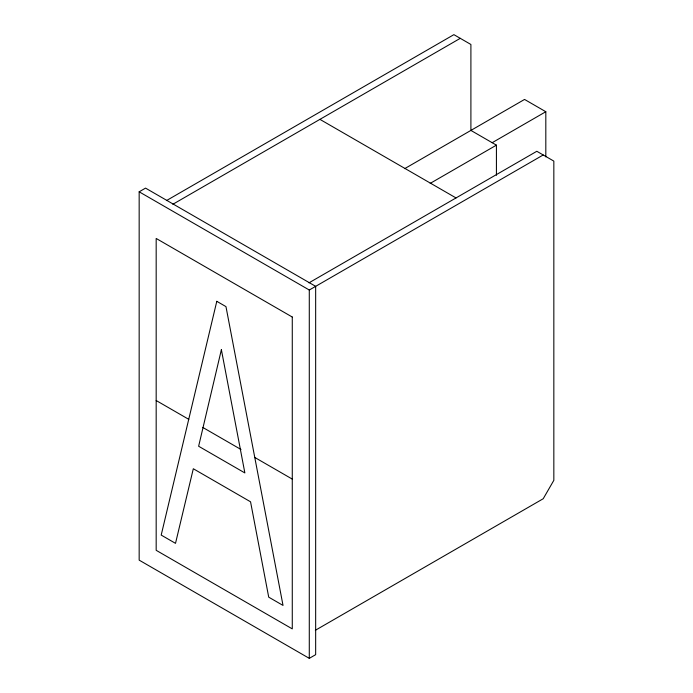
<?xml version="1.0" encoding="UTF-8"?>
<svg xmlns="http://www.w3.org/2000/svg" width="693" height="693" viewBox="0 0 693 693"><rect width="100%" height="100%" fill="white"/><g stroke="black" fill="none" stroke-linecap="round" stroke-linejoin="round"><path stroke-width="1.04" d="M139.163 191.805L145.539 188.115L315.661 286.339L315.661 654.668L309.286 658.35L139.163 560.135L139.163 191.805L309.286 290.02L543.208 154.972M166.476 200.589L453.889 34.65L470.902 44.473L470.902 130.414L496.422 145.149L496.422 175.26M172.86 204.27L460.273 38.332M404.677 168.65L524.558 99.437L545.815 111.72L545.815 156.887M492.169 142.697L545.815 111.72M430.197 183.385L496.422 145.149M308.957 282.848L536.824 151.282L553.837 161.105L553.837 480.327L543.208 498.743L315.35 630.292M319.915 119.361L456.02 197.938M156.176 400.519L188.799 419.36M202.78 427.434L240.999 449.497M254.989 457.571L292.273 479.097M309.286 290.02L309.286 658.35M221.379 349.696L198.631 446.24L244.863 472.938L221.379 349.696M216.796 301.316L161.2 535.083L175.511 543.347L193.312 468.745L250.554 501.801L268.719 597.158L283.03 605.422L225.97 306.618L216.796 301.316M292.273 317.03L156.176 238.453L156.176 550.311L292.273 628.88L292.273 317.03"/></g></svg>
